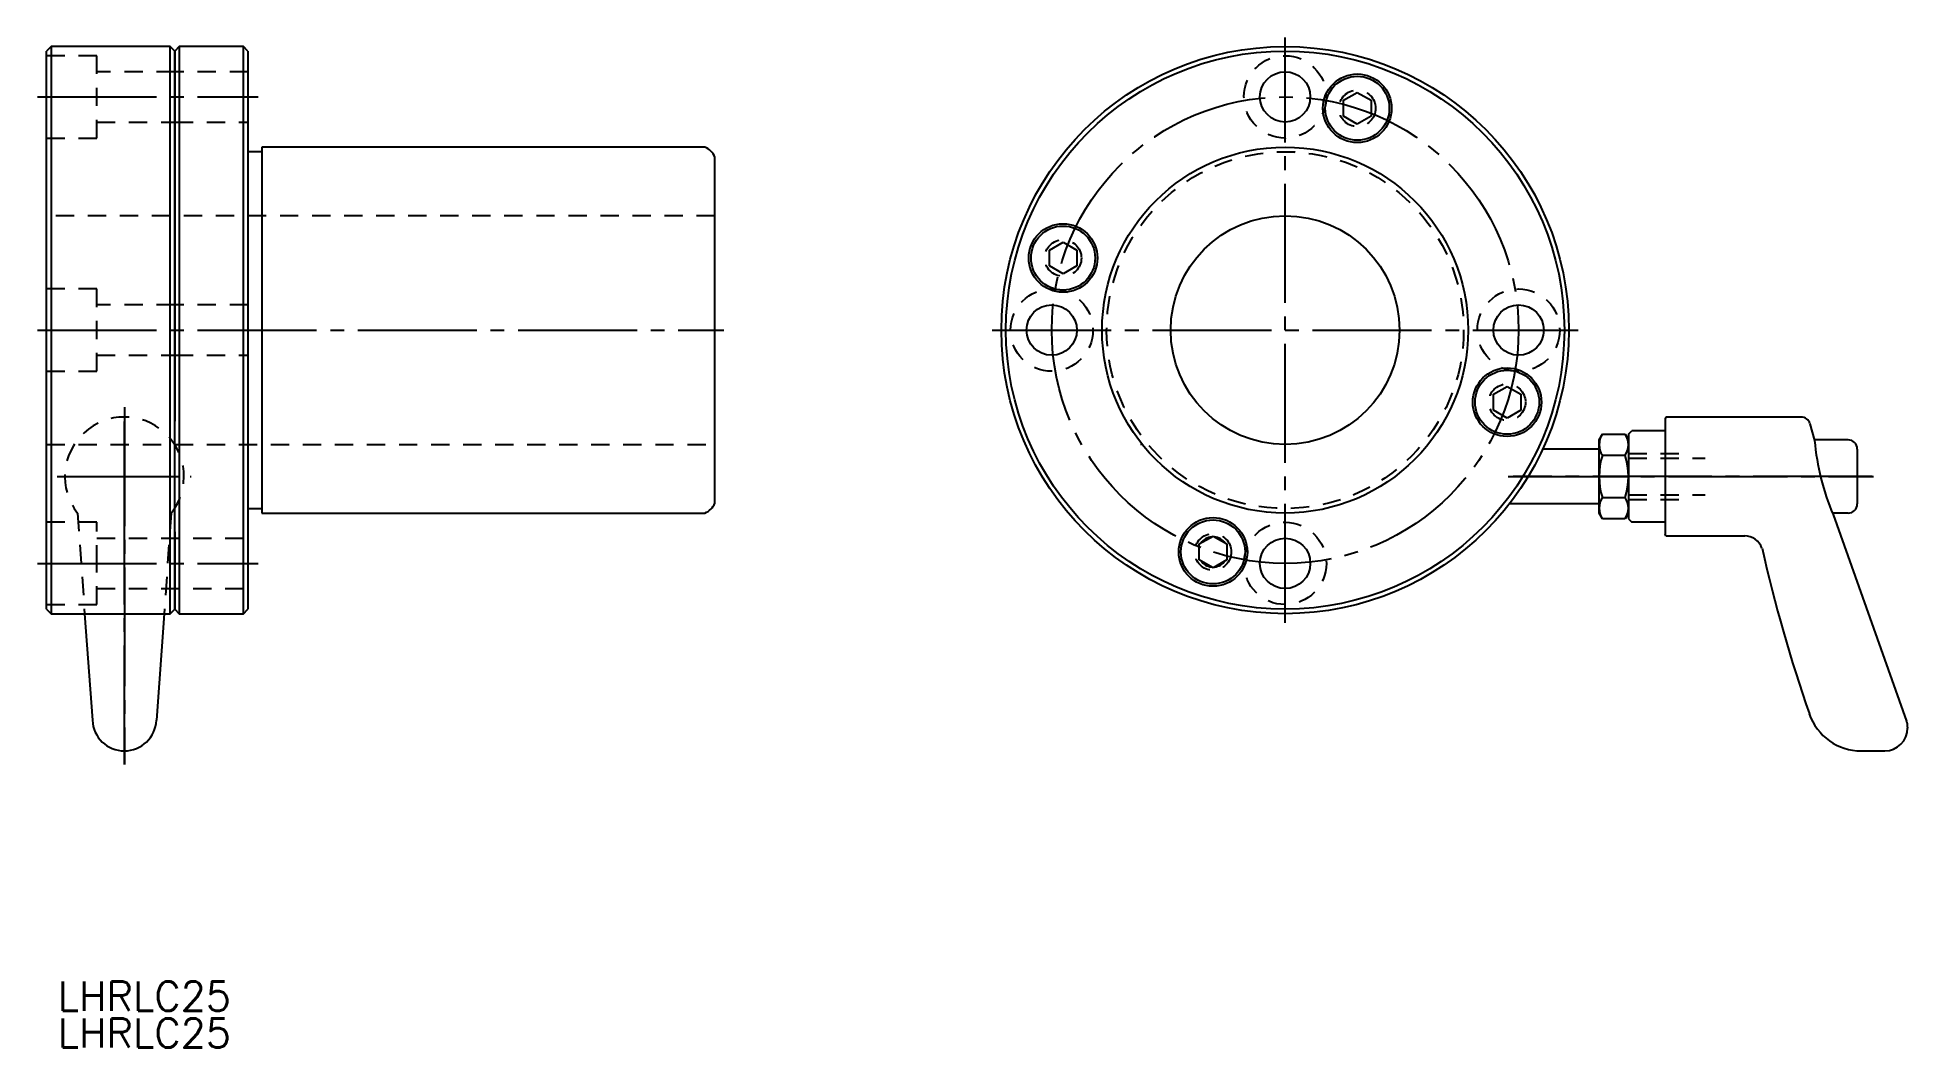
# Model space of a CAD drawing. Extents: x 101 to 305, y 126 to 237.
import ezdxf

# ---------------------------------------------------------------- set-up
doc = ezdxf.new("R2010")
doc.units = 0
doc.linetypes.add('CENTER', pattern=[17.5, 13, -1.5, 1.5, -1.5])
doc.linetypes.add('DASHED', pattern=[3.5, 2, -1.5])
doc.layers.get('0').update_dxf_attribs({"linetype": 'CONTINUOUS'})
doc.layers.add('CENTER', color=1, linetype='CENTER')
doc.styles.get("Standard").update_dxf_attribs({"font": 'txt.shx', "bigfont": '@extfont2.shx'})

msp = doc.modelspace()

# ---------------------------------------------------------------- linework, layer by layer
at = {"color": 7, "linetype": 'CONTINUOUS'}
for p, q in [((102.67, 235.53), (102.17, 235.03)), ((102.17, 174.03), (102.17, 235.03)), ((102.67, 235.53), (102.67, 173.53)), ((115.67, 235.53), (102.67, 235.53)), ((115.67, 173.53), (115.67, 235.53)), ((116.17, 235.03), (115.67, 235.53)), ((116.67, 235.53), (116.17, 235.03)), ((116.17, 235.03), (116.17, 194.59)), ((116.17, 174.03), (116.17, 235.03)), ((116.67, 235.53), (116.67, 173.53)), ((123.67, 235.53), (116.67, 235.53)), ((123.67, 193.94), (123.67, 235.53)), ((124.17, 235.03), (123.67, 235.53)), ((124.17, 235.03), (124.17, 193.9)), ((243.85, 229.65), (245.35, 230.52)), ((243.85, 227.92), (243.85, 229.65)), ((245.35, 230.52), (246.85, 229.65)), ((246.85, 229.65), (246.85, 227.92)), ((245.35, 227.05), (243.85, 227.92)), ((246.85, 227.92), (245.35, 227.05)), ((125.67, 224.03), (124.17, 224.03)), ((125.67, 224.53), (125.67, 193.78)), ((174.08, 224.53), (125.67, 224.53)), ((175.17, 185.62), (175.17, 223.44)), ((211.71, 213.28), (213.21, 214.14)), ((211.71, 211.55), (211.71, 213.28)), ((213.21, 214.14), (214.71, 213.28)), ((214.71, 213.28), (214.71, 211.55)), ((213.21, 210.68), (211.71, 211.55)), ((214.71, 211.55), (213.21, 210.68)), ((260.22, 197.52), (261.72, 198.38)), ((261.72, 198.38), (263.22, 197.52)), ((260.22, 195.79), (260.22, 197.52)), ((263.22, 197.52), (263.22, 195.79)), ((261.72, 194.92), (260.22, 195.79)), ((263.22, 195.79), (261.72, 194.92)), ((279.05, 195.03), (278.97, 194.83)), ((278.97, 194.83), (278.97, 182.23)), ((293.83, 195.03), (279.05, 195.03)), ((294.8, 194.3), (295.29, 192.48)), ((123.67, 183.11), (123.67, 193.94)), ((124.17, 193.9), (124.17, 183.16)), ((125.67, 193.78), (125.67, 184.53)), ((271.77, 192.53), (272.12, 193.15)), ((271.77, 184.53), (271.77, 192.53)), ((272.12, 193.15), (274.61, 193.15)), ((274.61, 193.15), (274.97, 192.53)), ((274.97, 193.17), (275.33, 193.53)), ((274.97, 193.17), (274.97, 183.9)), ((274.97, 192.53), (274.97, 184.53)), ((278.97, 193.53), (275.33, 193.53)), ((298.97, 192.53), (295.28, 192.53)), ((221.79, 192.03), (221.66, 192.03)), ((221.85, 192.03), (221.79, 192.03)), ((271.77, 191.53), (265.61, 191.53)), ((274.61, 190.84), (272.12, 190.84)), ((299.97, 191.53), (299.97, 185.53)), ((272.12, 186.22), (274.61, 186.22)), ((124.17, 185.03), (125.67, 185.03)), ((125.67, 184.53), (139.34, 184.53)), ((139.34, 184.53), (174.08, 184.53)), ((271.77, 185.53), (261.96, 185.53)), ((272.12, 183.91), (271.77, 184.53)), ((274.61, 183.91), (272.12, 183.91)), ((274.97, 184.53), (274.61, 183.91)), ((274.97, 183.9), (275.33, 183.53)), ((298.97, 184.53), (297.25, 184.53)), ((297.32, 184.37), (305.35, 161.78)), ((115.67, 182.43), (115.67, 182.81)), ((116.17, 182.48), (116.17, 174.03)), ((123.67, 173.53), (123.67, 183.11)), ((124.17, 183.16), (124.17, 174.03)), ((228.09, 181.15), (229.59, 182.01)), ((229.59, 182.01), (231.09, 181.15)), ((278.97, 183.53), (275.33, 183.53)), ((279.05, 182.03), (278.97, 182.23)), ((279.05, 182.03), (287.67, 182.03)), ((228.09, 179.41), (228.09, 181.15)), ((231.09, 181.15), (231.09, 179.41)), ((229.59, 178.55), (228.09, 179.41)), ((231.09, 179.41), (229.59, 178.55)), ((102.17, 174.03), (102.67, 173.53)), ((115.67, 173.53), (116.17, 174.03)), ((116.17, 174.03), (116.67, 173.53)), ((123.67, 173.53), (124.17, 174.03)), ((102.67, 173.53), (115.67, 173.53)), ((106.33, 173.53), (107.17, 161.88)), ((115, 173.53), (114.16, 161.88)), ((116.67, 173.53), (123.67, 173.53)), ((305.47, 161.11), (305.47, 161.03)), ((300.4, 158.53), (302.97, 158.53))]:
    msp.add_line(p, q, dxfattribs=at)
at = {"color": 3, "linetype": 'DASHED'}
for p, q in [((107.67, 234.53), (102.17, 234.53)), ((107.67, 225.53), (107.67, 234.53)), ((116.17, 232.78), (107.67, 232.78)), ((124.17, 232.78), (116.17, 232.78)), ((107.67, 227.28), (116.17, 227.28)), ((116.17, 227.28), (124.17, 227.28)), ((102.17, 225.53), (107.67, 225.53)), ((175.17, 217.03), (102.17, 217.03)), ((107.67, 209.03), (102.17, 209.03)), ((107.67, 200.03), (107.67, 209.03)), ((116.17, 207.28), (107.67, 207.28)), ((124.17, 207.28), (116.17, 207.28)), ((107.67, 201.78), (116.17, 201.78)), ((116.17, 201.78), (124.17, 201.78)), ((102.17, 200.03), (107.67, 200.03)), ((102.17, 192.03), (175.17, 192.03)), ((274.97, 191.03), (281.97, 191.03)), ((274.97, 190.53), (283.37, 190.53)), ((274.97, 186.53), (283.37, 186.53)), ((274.97, 186.03), (281.97, 186.03)), ((105.54, 184.53), (106.33, 173.53)), ((115.79, 184.53), (115, 173.53)), ((107.67, 183.53), (102.17, 183.53)), ((107.67, 179.03), (107.67, 183.53)), ((107.67, 181.78), (124.17, 181.78)), ((107.67, 174.53), (107.67, 179.03)), ((107.67, 176.28), (124.17, 176.28)), ((102.17, 174.53), (107.67, 174.53))]:
    msp.add_line(p, q, dxfattribs=at)
at = {"color": 7, "linetype": 'CONTINUOUS'}
for centre, radius in [((237.47, 204.53), 31), ((237.47, 204.53), 30.5), ((237.47, 230.03), 2.75), ((245.35, 228.78), 3.75), ((245.35, 228.78), 3.5), ((237.47, 204.53), 20), ((237.47, 204.53), 12.5), ((213.21, 212.41), 3.75), ((213.21, 212.41), 3.5), ((211.97, 204.53), 2.75), ((262.97, 204.53), 2.75), ((261.72, 196.65), 3.75), ((261.72, 196.65), 3.5), ((229.59, 180.28), 3.75), ((229.59, 180.28), 3.5), ((237.47, 179.03), 2.75)]:
    msp.add_circle(centre, radius, dxfattribs=at)
at = {"color": 3, "linetype": 'DASHED'}
for centre, radius in [((237.47, 230.03), 4.5), ((245.35, 228.78), 2), ((237.47, 204.53), 19.5), ((213.21, 212.41), 2), ((211.97, 204.53), 4.5), ((262.97, 204.53), 4.5), ((261.72, 196.65), 2), ((229.59, 180.28), 2), ((237.47, 179.03), 4.5)]:
    msp.add_circle(centre, radius, dxfattribs=at)
at = {"color": 7, "linetype": 'CONTINUOUS'}
for centre, radius, start, end in [((173.32, 222.68), 2, 22.3316, 67.6684), ((293.83, 194.03), 1, 15.7247, 90), ((273.81, 192), 2.04, 145.6158, 214.3842), ((272.92, 192), 2.04, 325.6158, 34.3842), ((322.71, 195.01), 27.53, 185.2907, 202.7322), ((298.97, 191.53), 1, 0, 90), ((279.41, 188.53), 7.64, 162.412, 197.588), ((267.32, 188.53), 7.64, 342.412, 17.588), ((273.81, 185.07), 2.04, 145.6158, 214.3842), ((272.92, 185.07), 2.04, 325.6158, 34.3842), ((173.32, 186.38), 2, 292.3316, 337.6684), ((298.97, 185.53), 1, 270, 0), ((229.59, 180.28), 1.65, 95.38, 144.62), ((229.59, 180.28), 1.65, 35.38, 84.62), ((287.67, 180.03), 2, 19.379, 90), ((457.59, 218.79), 172.29, 192.7741, 199.0455), ((229.59, 180.28), 1.65, 215.38, 264.62), ((229.59, 180.28), 1.65, 275.38, 324.62), ((110.67, 162.03), 3.5, 182.543, 357.4475), ((300.4, 164.53), 6, 199.1019, 270), ((303.47, 161.11), 2, 0, 19.5744), ((302.97, 161.03), 2.5, 270, 0)]:
    msp.add_arc(centre, radius, start, end, dxfattribs=at)
at = {"color": 3, "linetype": 'DASHED'}
msp.add_arc((110.67, 188.53), 6.5, 322.0201, 217.9799, dxfattribs=at)
at = {"layer": 'CENTER', "color": 1, "linetype": 'CENTER'}
for p, q in [((237.47, 172.53), (237.47, 236.53)), ((101.17, 230.03), (125.27, 230.03)), ((101.17, 204.53), (176.17, 204.53)), ((205.47, 204.53), (269.47, 204.53)), ((110.67, 196.09), (110.67, 157.04)), ((110.67, 182.53), (110.67, 194.53)), ((110.67, 157.04), (110.67, 194.53)), ((103.34, 188.53), (117.97, 188.53)), ((104.67, 188.53), (116.67, 188.53)), ((104.67, 188.53), (116.67, 188.53)), ((261.83, 188.53), (301.74, 188.53)), ((101.17, 179.03), (125.27, 179.03))]:
    msp.add_line(p, q, dxfattribs=at)
at = {"layer": 'CENTER', "color": 12, "linetype": 'CENTER'}
msp.add_line((301.59, 188.53), (262.39, 188.53), dxfattribs=at)
at = {"layer": 'CENTER', "color": 1, "linetype": 'CENTER'}
msp.add_circle((237.47, 204.53), 25.5, dxfattribs=at)

# ---------------------------------------------------------------- texts
at = {"color": 7, "linetype": 'CONTINUOUS'}
for p in [(103.38, 130.12), (103.38, 126.09)]:
    msp.add_text('LHRLC25', height=3.2, dxfattribs=at).set_placement(p)

doc.saveas('drawing.dxf')
